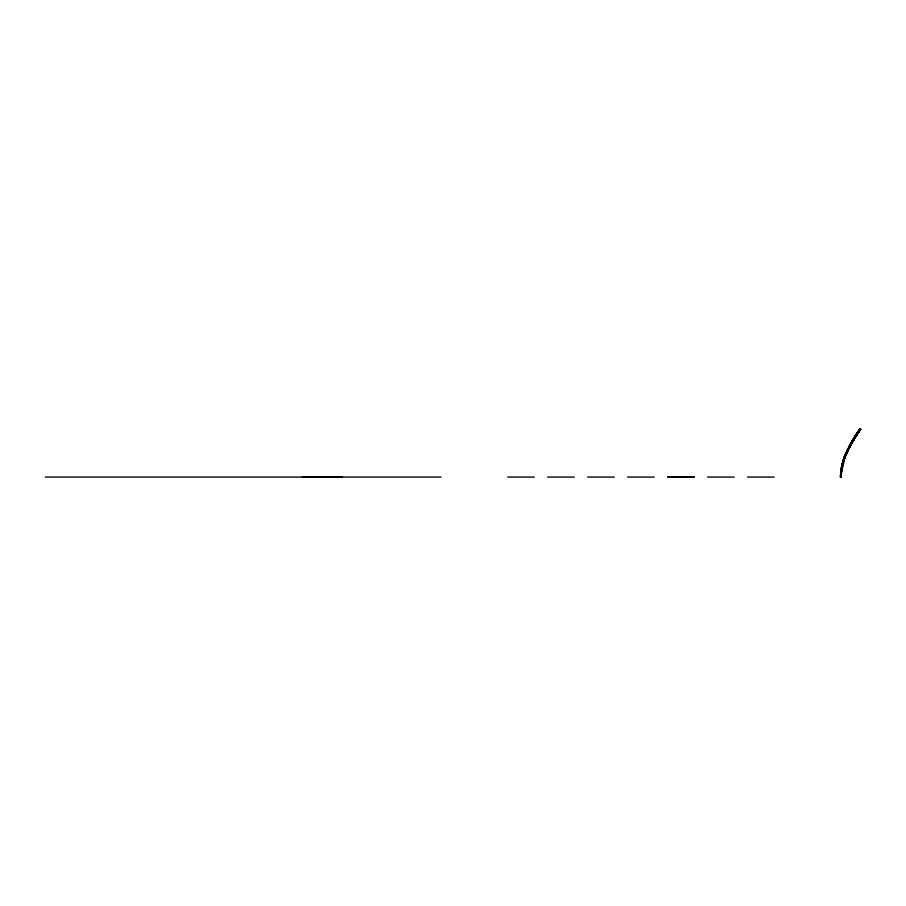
<?xml version="1.0" encoding="UTF-8"?>
<svg xmlns="http://www.w3.org/2000/svg" width="906" height="906" viewBox="0 0 906 906"><rect width="100%" height="100%" fill="white"/><g stroke="black" fill="none" stroke-linecap="round" stroke-linejoin="round"><path stroke-width="1.36" d="M841.368 470.746L840.542 477.258L841.21 468.323L843.282 459.908M844.698 457.496L841.629 467.677L840.53 477.258L844.358 459.58M840.53 476.16L840.632 473.181L841.119 473.849M841.187 468.368L841.923 467.032L840.802 477.066L841.244 471.969L840.689 474.031M841.085 476.205L841.074 474.982M840.802 476.76L840.813 476.16M856.057 434.529L859.148 430.724L855.275 436.126A23.952 2.038 -61.4 0 0 854.72 437.224M853.078 440.225C855.309 437.983 854.811 434.835 855.864 436.579M851.436 444.042L855.672 436.533M855.74 436.59L855.275 437.519M854.381 437.541C858.65 433.43 861.719 425.911 859.805 429.738L860.677 429.07L859.307 430.259M840.677 477.258L840.542 474.982M841.062 476.409L841.062 477.258L840.587 475.446M854.868 436.737L855.275 435.775C856.838 437.066 858.594 431.777 856.51 433.838M855.423 435.854C855.423 437.19 856.521 435.322 854.822 436.477M841.062 477.066C840.156 477.009 840.281 475.412 841.074 476.579M840.802 477.066L840.632 473.238L840.915 475.661M854.675 437.066L854.256 437.372M856.702 433.838L855.808 435.231A23.873 2.174 -61.6 0 0 855.071 436.386L856 436.386L860.032 429.988L858.82 430.373M855.955 436.42C854.902 437.836 853.712 440.18 853.044 439.365M854.596 436.839C856.476 436.658 853.928 438.481 855.366 437.36M856.397 435.061L855.275 435.854M855.094 436.567L856.43 435.684M841.119 475.605L841.198 474.302M840.632 473.238L841.017 473.238M840.768 474.835L841.934 467.088L841.708 469.976L841.164 468.527M840.972 474.45L841.108 474.551M841.176 472.887L841.13 469.557L841.561 470.95M854.72 436.635L855.864 434.857L856.555 435.412M840.666 472.626L841.312 472.207M840.813 471.052L841.515 471.267M841.323 469.24L841.799 467.258L840.859 472.388L841.13 471.165M841.38 470.644L841.278 469.455M856.204 435.186L855.638 436.08C857.88 432.162 858.956 432.604 857.88 431.788C855.819 433.634 857.303 436.069 857.789 432.604M855.808 435.231L855.411 435.537M856.861 434.687L856.419 434.008L855.898 434.789M857.144 434.563L856.408 434.019L857.087 434.676M841.187 470.973L841.481 469.818M841.232 470.667L841.595 469.002M840.972 471.414L840.859 472.388M841.278 469.557L840.927 470.973M841.436 469.274L841.742 468.119M856.838 433.328L857.597 433.883L856.929 433.215M841.629 468.187C840.983 470.021 842.082 466.692 841.991 468.368M841.799 467.258L841.436 468.674M841.957 466.873L844.335 458.062M841.9 464.823C841.017 467.689 842.353 468.221 842.444 464.427M858.514 432.49C856.736 431.573 857.121 434.903 857.495 433.408M860.677 429.07L859.658 429.399C861.062 427.587 858.118 430.395 860.043 429.976C859.998 431.596 856.419 433.578 857.982 432.66M858.141 432.841L857.404 432.502L858.073 432.853M841.799 467.258L843.962 459.172L846.974 452.966M842.24 467.122L842.138 465.684M842.002 466.318L842.24 465.922M842.036 466.556L841.765 466.205M841.912 464.778L842.218 463.566M842.535 465.809L842.931 461.029M842.931 462.615L842.501 464.325L843.475 460.701M842.331 464.903L842.761 463.283L842.331 464.574M842.976 462.456L843.169 463.396M858.458 431.743C858.344 430.565 860.224 429.444 859.273 431.347L858.299 431.154L858.435 431.992M857.472 432.366L858.299 431.165L859.047 431.437L858.061 431.856M859.013 431.55C857.359 432.06 860.27 430.52 859.035 430.656M858.299 431.165L858.231 431.505A22.446 0.951 -59.5 0 1 858.786 430.848M843.101 463.657L843.01 460.758L844.166 457.36M842.693 463.476L843.146 461.901M843.158 461.811C844.143 459.489 842.195 463.6 843.35 462.377M843.69 460.146L843.305 461.279L843.95 459.353M843.044 462.207L843.339 461.177M858.854 430.678L859.092 431.279M858.571 430.95L859.851 429.92L859.171 430.656M860.088 429.795L860.621 429.195L859.715 429.093L860.281 429.637L859.42 430.882M843.316 459.806L843.713 458.64M843.486 460.86L846.532 453.963M843.373 461.177L843.429 461.075M859.817 429.738C860.711 429.15 859.579 428.402 859.681 430.633M860.032 429.988L859.386 430.259M860.406 429.116L859.126 430.18L860.224 429.761M844.811 458.311L844.098 458.357L846.102 453.77L845.785 454.823M843.724 458.583L844.109 457.519M845.241 455.582L843.814 459.897M844.415 459.421C844.754 457.496 843.724 456.307 845.615 453.68M859.443 429.603L860.406 429.682L859.534 429.353L858.639 430.644M859.126 430.18L859.896 429.501M844.46 457.689L846.782 451.845M843.882 459.693L843.86 459.535M843.996 458.13L844.72 458.572L844.403 458.074M859.579 429.455L860.1 430.124L859.624 429.342M844.188 457.304L844.63 456.137M844.585 457.598L844.947 456.375M859.715 429.093L860.326 429.455M845.626 455.197L844.777 457.281L848.152 450.395M844.652 456.08C845.932 456.069 844.324 455.661 845.536 453.895M844.879 456.794L845.196 456.001M845.287 455.469L845.74 454.314M844.936 456.635L845.309 455.684M844.732 457.383L844.607 456.986M845.004 456.477L845.366 455.265M845.785 454.212L846.17 452.411M845.275 456.046L846.045 453.929L845.185 456.262M845.355 455.831L845.072 455.797M845.66 453.578L851.47 442.06L855.558 436.386A22.797 0.929 -59.4 0 1 856.77 434.506M845.332 454.37C846.634 454.869 844.449 454.574 846.77 453.43M845.604 454.45L846.668 452.502L846.317 453.589M846.023 454.71L847.495 450.282M845.989 454.336L846.838 451.743M846.374 453.136L846.668 452.105M846.804 452.185C844.573 456.579 849.262 447.088 850.575 444.642C853.814 440.078 846.917 452.49 850.055 446.613M846.521 452.819L847.586 450.078M846.215 452.309L846.748 451.143M847.54 451.698L847.019 452.853M846.034 453.159L846.748 453.498L846.974 451.426M846.736 452.343L847.416 450.441M846.532 453.113L847.11 451.12M849.149 446.262C848.095 448.277 846.951 454.076 847.167 451.403M846.6 452.955L846.872 452.366M846.736 451.958L846.94 451.868M847.314 449.931L846.816 450.984M847.121 450.746L847.461 450.769M847.257 450.814C847.914 450.101 849.432 446.273 851.051 442.774M846.895 452.32L847.891 450.973L847.121 451.834M847.665 449.92L847.982 449.251M847.167 451.732L847.45 451.154M847.291 451.471L847.608 450.452M848.027 449.15L849.771 445.65M847.359 449.829L847.891 448.73M847.472 451.097L847.019 450.565L847.835 451.075M848.209 450.293L848.752 449.161M847.971 449.67L849.013 448.006M847.699 450.622C848.945 447.745 847.337 451.301 847.971 448.572M847.857 450.305L848.276 449.614M848.197 449.206L848.005 449.988M848.809 449.059C848.82 446.737 848.175 450.112 849.454 446.749M848.322 449.365L849.239 447.077M848.401 449.206L848.877 446.817L849.545 446.986M849.42 447.824L849.352 447.02M848.662 448.685L850.372 445.458M849.488 447.088L848.684 448.629M849.613 447.473L849.058 447.904L848.865 447.145M849.443 446.737L850.451 444.37M849.182 446.205L849.5 445.605L850.134 446.465M849.692 446.284L849.398 447.145M849.76 446.137L849.602 446.885L850.043 446.069M849.873 445.865L850.689 445.412M849.624 446.828L849.556 445.65M849.998 445.684L852.671 441.868M849.794 445.05L850.394 443.951M849.987 445.809L850.338 445.084M850.745 445.322L851.334 444.234M850.406 444.937L850.564 445.106M850.745 443.838L850.994 444.869L851.413 444.099M851.164 443.068L851.493 443.951L851.844 442.841M853.701 438.663L850.802 443.215L850.428 445.356M851.108 443.159C849.103 445.922 851.844 444.37 850.508 443.759M850.813 444.189L852.32 442.468L851.13 442.626M850.7 444.857L855.219 437.598M850.904 444.053L851.402 442.638M850.972 443.895L850.813 443.227L851.085 444.155M850.723 444.812L850.247 444.506M850.87 444.563C851.074 443.464 851.38 442.581 852.976 440.905M851.3 443.317L851.142 444.065M852.365 440.509C853.316 442.094 850.372 443.113 851.21 443.815M851.799 441.935L852.252 442.502M851.957 441.652L852.297 441.052M851.346 443.714L850.983 443.725M852.274 441.607L853.554 439.942M851.617 443.227L851.991 442.253M851.946 442.162L852.376 440.916M852.025 442.026L852.059 442.456M851.787 441.482L853.146 441.041M852.286 441.607L851.934 442.445M852.75 440.282C852.863 441.188 853.214 440.067 852.931 439.546M852.387 440.463C853.248 439.082 853.531 441.154 853.056 439.75M853.293 440.033C853.871 440.225 853.475 438.425 854.256 438.787M852.614 441.052L852.455 441.788M853.056 440.758L854.177 439.24L853.395 438.787M853.905 438.323L854.279 437.7M853.282 440.395L852.784 439.818L853.531 440.305M854.437 437.994A24.349 2.31 -61.8 0 0 853.894 438.889C856.408 437.485 852.399 438.493 853.826 439.195M853.656 438.357C855.921 437.338 853.384 438.866 854.686 436.896M853.667 439.761L853.69 439.716A24.394 2.163 -61.6 0 1 854.165 438.731A23.862 1.767 -61 0 1 854.732 437.779M854.551 437.258L854.573 437.213A24.394 2.446 -62 0 0 854.018 438.345M854.8 438.221L854.098 438.04L854.698 437.054L854.63 438.232A23.137 1.042 -59.7 0 1 855.094 437.405L855.105 437.428M855.117 436.352L855.66 436.42A22.548 0.725 -58.9 0 1 856.079 435.707A22.469 0.713 -58.9 0 1 856.487 434.925M854.698 437.054L855.4 437.326L855.196 436.601M855.694 436.851L854.856 436.794M855.74 436.443L855.411 437.315M856.6 433.997L856.623 433.963A23.114 1.506 -60.6 0 1 857.189 433.181M856.317 435.526L857.144 434.28M856.748 434.336L858.367 431.675M857.257 433.544L857.201 434.167M857.812 432.728L858.095 432.298M858.299 431.969L858.695 431.369M858.073 432.128A22.174 0.668 -58.8 0 1 858.526 431.46L858.729 430.758L857.325 432.887L858.073 433.159M858.662 431.449L858.469 432.264M859.522 430.18L859.228 430.724M860.281 429.863L860.587 429.184M840.53 476.964L841.051 475.661M45.3 477.066L441.052 477.066M507.677 477.066L534.325 477.066M547.654 477.066L574.302 477.066M587.62 477.066L614.268 477.066M627.598 477.066L654.245 477.066M707.552 477.066L734.2 477.066M747.518 477.066L774.177 477.066M302.276 477.032L342.253 477.1M840.893 470.882L841.538 471.165M841.062 469.648L841.515 469.568M841.561 467.077C842.252 468.277 840.983 466.216 842.376 466.092M841.889 466.08L842.308 466.012M841.81 466.205L842.32 466.499M842.92 463.498L842.286 463.306M842.829 462.196L843.112 462.366M843.633 459.512L843.758 459.716M844.324 458.504L844.098 458.357M844.075 458.243L844.754 458.47M845.004 457.27L844.324 456.93M856.419 434.008L856.77 434.144A23.148 1.37 -60.4 0 0 856.102 435.084M855.989 436.398L855.626 436.262A23.148 1.178 -60 0 0 855.117 437.111M857.427 432.456L857.506 432.977A22.469 0.861 -59.3 0 1 857.937 432.321M856.181 435.378L856.193 435.367A23.579 1.54 -60.7 0 0 854.947 437.236M853.022 440.18L853.135 439.942M853.418 438.753L854.132 439.014M851.459 443.657L850.938 443.396M848.752 447.054L849.579 447.485M845.74 454.586L845.819 454.54M853.543 439.342A24.756 2.684 -62.2 0 1 853.86 438.81M856.782 434.065A22.797 1.099 -59.8 0 1 857.325 433.227M854.63 437.926A23.533 1.461 -60.5 0 1 855.196 437.009M854.109 438.798A23.952 1.789 -61.1 0 1 854.698 437.847M853.418 439.772A24.756 2.582 -62.1 0 1 853.735 439.251M853.248 439.784A24.79 2.945 -62.5 0 1 853.577 439.24M856.329 434.959A22.729 1.008 -59.6 0 1 856.872 434.11M854.8 437.575A23.601 1.552 -60.7 0 1 855.377 436.658M853.509 439.942A24.371 2.129 -61.5 0 1 854.098 438.968M841.391 472.241L841.47 471.584L841.402 472.185M694.223 477.066L667.575 477.066L694.223 477.1M846.136 454.699L846.125 454.733M845.072 457.236L844.449 457.009L845.072 457.224"/></g></svg>
